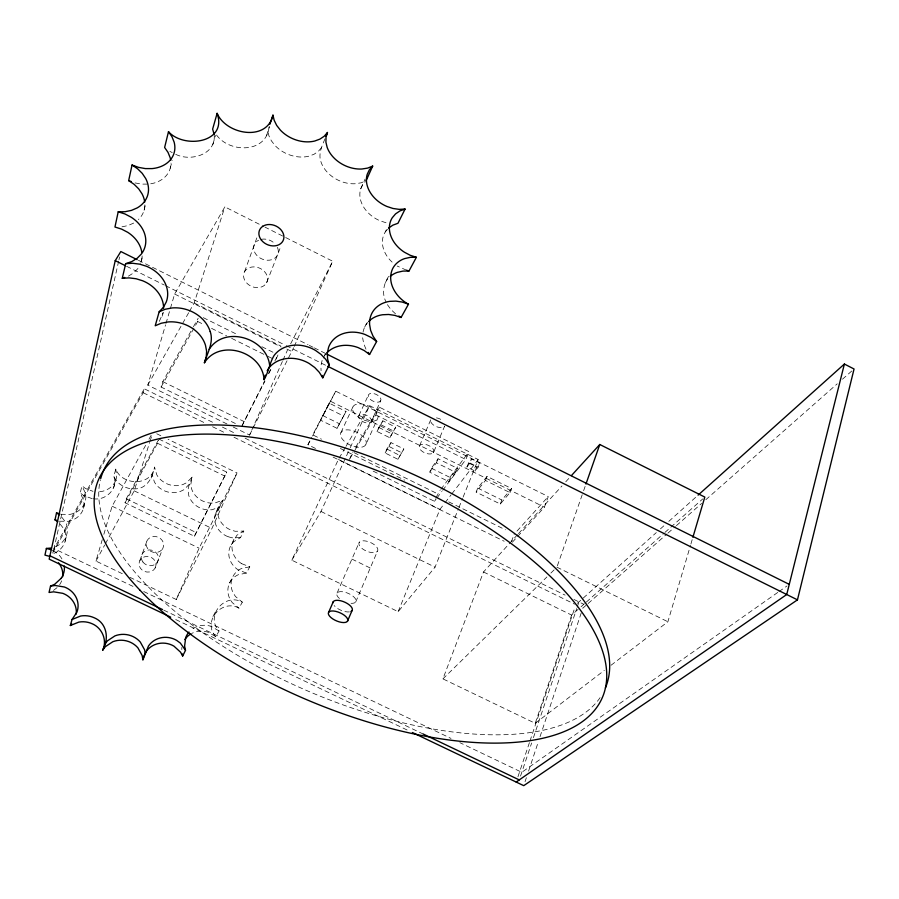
<?xml version="1.0" encoding="UTF-8"?>
<svg xmlns="http://www.w3.org/2000/svg" width="899" height="899" viewBox="0 0 899 899"><rect width="100%" height="100%" fill="white"/><g stroke="black" fill="none" stroke-linecap="round" stroke-linejoin="round"><path stroke-width="0.67" stroke-dasharray="4.5 3.37" d="M181.8 649.584L181.834 647.437M386.008 222.738L379.985 220.772A29.071 22.396 27.8 0 1 360.668 188.947L365.05 179.137M227.919 536.658A19.789 17.665 24.1 0 1 215.49 513.52L220.188 503.226L222.66 500.215L214.996 502.968L210.748 503.103A20.048 17.688 21.7 0 1 191.487 488.562L190.768 484.662L192.105 477.122L186.644 482.718L182.958 484.516A20.093 17.632 18.8 0 1 156.774 474.796L154.538 467.109C152.706 477.369 146.953 488.921 134.917 488.899C126.186 489.314 117.252 484.415 113.78 476.245L115.825 469.053C122.006 485.988 151.661 486.303 154.538 467.109M218.524 506.733L218.513 506.755A19.98 17.789 24.2 0 0 231.077 530.095L235.291 531.287L243.786 531.062L240.505 537.602L233.673 541.749L231.223 544.828A19.924 17.98 26.1 0 0 238.257 569.921L246.382 573.068L249.753 566.819L241.55 563.628M322.123 360.42L320.898 365.994L321.067 370.714M118.668 261.126L53.974 548.615L134.895 587.305M118.983 259.755L119.601 257.013M144.098 210.265L145.616 203.904M159.337 321.37L163.247 312.369M65.155 541.22L66.773 534.467M216.547 135.03C229.627 153.246 266.756 153.302 269.037 126.804M59.334 521.218L68.324 521.308A20.891 18.508 9.6 0 0 84.09 504.35L83.719 500.361L80.225 492.955L81.966 485.831L85.529 488.539L92.968 491.337M140.941 262.328L142.604 255.631M83.483 508.295L85.27 501.294M170.214 168.282L172.192 160.505M175.721 154.336C190.745 161.944 216.659 154.437 214.119 134.378M93.35 498.731C105.61 500.968 118.623 488.663 113.78 476.245M113.544 487.966L116.668 477.021L115.825 469.053M212.838 144.514L215.479 135.401M52.614 553.076L143.166 392.728L144.312 388.795L214.861 423.384M122.298 573.686L95.957 561.077L102.261 539.67M103.846 534.321L112.117 506.216L145.638 445.331M226.953 423.957L147.796 385.12L165.562 324.842M165.955 323.505L174.631 294.04L224.851 206.894L263.722 226.481M611.028 665.271L667.878 621.748L690.511 545.345M690.904 544.007L692.488 538.636M192.105 477.122L188.228 487.786L188.734 495.495A19.857 17.564 21.5 0 0 207.793 509.902L212.007 509.755L219.614 507.014L222.66 500.215M324.988 138.794C321.898 146.234 317.864 154.403 321.19 162.505A29.015 22.127 26 0 0 355.408 183.744L361.095 182.823L366.073 180.811M158.898 439.049L226.717 472.132L194.398 536.265L125.04 502.777L126.287 498.776L158.235 440.274M235.358 423.508L161.101 387.053L162.786 381.626L192.757 327.989M105.352 543.828L134.209 490.843L149.672 442.409M150.088 441.094L152.178 434.554M189.408 311.425L194.184 302.963L224.851 206.894M388.638 276.409C383.592 283.882 381.558 293.872 386.132 302.053M125.04 502.777L157.516 443.274L158.55 440.105M161.101 387.053L197.69 321.494L198.814 318.077M525.05 781.681L526.376 777.702M528.578 771.084L538.276 741.945M540.041 736.652L581.934 610.826M517.532 534.658L483.505 571.978L442.926 678.869L535.22 723.313L571.64 615.096L580.024 607.668M517.948 776.747L529.522 742.349M529.961 741.023L574.911 607.387M520.532 776.095L531.635 743.001M533.422 737.674L576.72 608.567M577.169 607.241L578.956 601.914M151.167 478.021L153.572 470.907M266.565 135.524L269.61 126.489M215.906 636.728C201.848 621.928 221.693 598.397 238.988 608.151L242.325 602.173C224.885 592.295 204.837 616.029 219.053 630.952L215.906 636.728L208.197 632.244A20.722 19.463 23.6 0 0 192.038 633.267M557.358 565.853L583.181 491.978M583.642 490.663L585.485 485.393M139.839 560.571L147.054 540.681M244.562 271.712L257.271 236.651M512.329 542.254L544.412 507.171L548.266 496.585L335.732 391.177L312.683 434.846L321.494 439.195M511.385 541.771L514.228 534.13M509.98 492.607L511.531 488.528L487.044 476.403L477.74 488.09L476.144 492.101L500.293 504.036L509.98 492.607L485.449 480.459L476.144 492.101M500.293 504.036L501.844 500.001L511.531 488.528M155.179 567.932A8.529 7.765 15.9 0 0 146.762 556.459A8.529 7.765 15.9 0 0 140.559 568.438A8.529 7.765 15.9 0 0 155.179 567.932L162.854 548.278A8.788 7.945 16.9 0 0 154.167 536.489A8.788 7.945 16.9 0 0 147.807 548.738A8.788 7.945 16.9 0 0 162.854 548.278M266.621 282.747A12.35 9.99 23 0 0 254.136 266.891A12.35 9.99 23 0 0 245.955 282.162A12.35 9.99 23 0 0 266.621 282.747L280.904 246.191M485.449 480.459L487.044 476.403M345.328 447.488L338.406 459.434L291.827 560.189L398.133 611.668L435.06 567.145L458.434 508.8M458.962 507.508L462.592 498.428M463.109 497.136L478.178 459.535L369.579 405.663L346.025 446.297M475.077 471.076L476.706 467.008L479.808 462.996L471.604 458.928L468.548 462.974L466.907 467.031L475.077 471.076L478.178 467.075L479.808 462.996M466.907 467.031L469.963 463.007L471.604 458.928M442.724 490.315L465.839 459.524L469.02 451.691L379.378 407.202L354.891 448.477M398.133 611.668L439.937 509.373L444.185 503.833M455.714 472.346L457.366 468.323L438.071 458.771L431.351 468.199L429.677 472.177L448.77 481.606L455.714 472.346L436.397 462.783L429.677 472.177M448.77 481.606L450.41 477.616L457.366 468.323M373.164 471.143L434.464 501.316L435.498 498.799M436.015 497.552L440.061 490.461M436.397 462.783L438.071 458.771M433.487 452.557A7.776 4.158 23 0 0 425.193 444.387A7.776 4.158 23 0 0 421.002 450.377A7.776 4.158 23 0 0 433.487 452.557L444.657 426.07A7.686 4.237 23 0 1 435.397 426.205A7.686 4.237 23 0 1 430.958 419.26L419.608 445.69M355.701 602.015L377.445 551.188A10.159 4.753 23.4 0 0 366.264 541.108A10.159 4.753 23.4 0 0 361.364 547.907A10.159 4.753 23.4 0 0 377.445 551.188M194.398 536.265L226.717 472.132M242.213 425.317L264.755 380.704M397.909 459.299L403.82 448.983L390.975 442.634L386.896 449.051L385.143 452.995L397.909 459.299L403.82 448.983M276.15 359.094L278.049 354.768L274.88 360.937M337.08 593.014L359.24 542.322M389.806 437.757L395.706 427.216L382.828 420.833L378.805 427.452L377.007 431.43L389.806 437.757L395.706 427.216M385.143 452.995L390.975 442.634M129.827 577.293L176.238 599.498L199.117 548.176L237.033 472.941L168.057 439.274M233.234 427.036L249.574 435.06L282.365 361.522M282.927 360.252L287.455 350.104M176.238 599.498L211.939 528.455L237.033 472.941M249.574 435.06L293.625 347.722M294.198 346.452L332.709 261.238L264.98 227.121M377.007 431.43L382.828 420.833M365.747 444.758A13.833 7.226 24.8 0 0 350.453 430.138A13.833 7.226 24.8 0 0 343.946 440.892A13.833 7.226 24.8 0 0 365.747 444.758L377.524 418.765A13.676 7.372 24.8 0 0 362.499 404.101A13.676 7.372 24.8 0 0 355.914 415.091A13.676 7.372 24.8 0 0 377.524 418.765M371.163 421.698A6.855 3.675 24.8 0 0 363.589 414.372A6.855 3.675 24.8 0 0 360.33 419.867A6.855 3.675 24.8 0 0 371.163 421.698L380.67 400.819A6.799 3.731 24.8 0 0 373.22 393.47A6.799 3.731 24.8 0 0 369.916 399.055A6.799 3.731 24.8 0 0 380.67 400.819M355.116 449.815L375.861 414.922L379.378 407.202M349.396 459.445L352.79 452.006M291.827 560.189L320.977 511.464L349.666 448.994M350.25 447.724L369.579 405.663M358.881 415.619L368.511 394.773M340.957 432.531L353.037 406.64M337.069 428.329L346.014 411.472L329.18 403.145L320.449 420.125L337.069 428.329L346.014 411.472M215.502 513.486L219.614 507.014M329.18 403.145L326.955 407.809L343.823 416.147M312.526 436.071L335.732 391.177M360.679 188.914L362.791 184.497L365.252 181.733M315.493 448.444L307.952 444.735L311.492 437.319M231.223 544.828L236.898 535.231L243.786 531.062M392.121 262.126A29.364 22.981 29.2 0 1 385.289 231.931L387.604 227.2M323.303 358.038L325.64 353.273M290.647 343.845L332.709 261.238M268.554 373.287L270.453 369.59M241.651 426.598L264.969 381.086M268.745 373.703L271.273 368.781M229.548 583.024L232.774 576.821M212.962 616.523L216.063 610.578M364.736 326.989L367.264 322.145M307.952 444.735L309.908 441.016M95.957 561.077L104.677 545.064M148.987 439.24L151.673 434.374M193.431 326.775L198.196 318.235M52.625 551.008L144.312 388.795M147.796 385.12L181.901 324.719M182.587 323.505L188.723 312.638M115.6 480.864C112.409 488.179 104.16 492.416 96.35 491.742M350.104 458.243L354.397 451.017M440.881 489.348L469.02 451.691M434.464 501.316L436.116 499.114M436.948 498.012L441.892 491.416M189.341 484.145L183.935 489.708L180.272 491.495A19.902 17.519 18.6 0 1 154.347 481.886L152.122 474.256M445.039 502.732L450.983 494.978M451.837 493.866L478.178 459.535M385.278 231.92L387.525 229.29M321.505 147.65L318.325 151.358L314.077 154.246L308.975 156.156A29.33 22.25 24 0 1 275.038 145.514L271.397 140.828L268.925 135.816L267.733 130.692M57.042 587.665L53.198 590.598M516.992 531.084L548.266 496.585M518.476 533.624L561.965 485.954M565.752 481.808L569.528 477.661M442.926 678.869L546.907 576.967M550.896 573.045L555.897 568.146M577.372 603.33L656.281 532.613M660.462 528.859L664.642 525.117M668.822 521.375L697.04 496.079M581.08 606.735L585.271 603.015M586.317 602.094L663.911 533.321M664.957 532.399L702.703 498.945M586.002 605.364L582.822 608.185L580.473 607.039M588.103 603.51L666.946 533.995M667.991 533.073L675.351 526.578M676.408 525.657L701.636 503.406M705.839 499.698L837.227 383.828M842.487 379.198L851.949 370.849M535.22 723.313L604.33 670.396M777.781 592.43L521.813 772.286L459.861 742.664M778.939 591.621L786.973 585.979M128.411 276.15L133.67 272.869L137.794 268.644A32.319 26.037 16.2 0 0 139.075 266.722M53.895 553.424L53.918 553.402A21.149 18.924 7 0 0 64.043 529.095L58.727 522.353M55.412 546.749L55.435 546.727A21.362 19.07 7.3 0 0 65.638 522.24L61.042 516.217M133.704 223.064L128.063 225.548L121.713 226.885M240.505 537.602L232.088 537.827L227.919 536.658M246.382 573.068L238.156 574.764A20.138 18.429 27.3 0 0 229.908 598.959L232.234 602.588L238.988 608.151M249.753 566.819L241.471 568.505A20.34 18.564 27.4 0 0 233.144 592.891L235.504 596.554L242.325 602.173M60.885 514.284L69.965 514.397A21.093 18.643 9.9 0 0 85.866 497.327L85.495 493.304L81.966 485.831M135.097 182.935L141.784 184.115L148.391 184.104A31.06 24.059 18.1 0 0 170.911 163.079M92.226 498.675L83.753 495.63L80.225 492.955M406.562 270.239L397.167 266.025M163.775 610.151L423.114 733.989M175.732 619.557L409.865 731.303M143.75 591.542L451.006 738.427M126.287 498.776L196.027 532.478M112.117 506.216L199.117 548.176M134.209 490.843L211.939 528.455M157.516 443.274L224.964 476.155M351.902 559.088L370.253 568.011M483.505 571.978L571.64 615.096M320.977 511.464L435.06 567.145M156.774 433.767L161.786 436.217M338.406 459.434L439.937 509.373M333.102 457.108L504.148 541.232M556.897 567.168L667.878 621.748M162.786 381.626L243.865 421.462M222.424 427.092L236.28 433.891M245.101 438.206L565.1 595.116M573.922 599.442L583.653 604.218M143.166 392.728L206.231 423.631M212.535 426.722L225.155 432.902M233.987 437.229L574.54 604.128M431.351 468.199L450.41 477.616M322.662 415.507L339.238 423.699M386.896 449.051L399.628 455.344M354.037 452.624L437.577 493.787M340.395 448.5L404.64 480.145M448.725 501.867L505.418 529.792M197.69 321.494L203.972 324.606M211.523 328.349L226.615 335.844M231.65 338.339L266.879 355.813M268.138 356.431L273.161 358.926M375.861 414.922L465.839 459.524M469.963 463.007L478.178 467.075M468.548 462.974L476.706 467.008M381.03 424.834L393.931 431.217M330.832 401.415L544.412 507.171M378.805 427.452L391.582 433.767M477.74 488.09L501.844 500.001M389.222 446.601L402.089 452.961M138.424 260.294L308.042 344.755M309.301 345.385L313.066 347.261M314.324 347.879L325.629 353.509M126.545 266.273L164.27 285.039M165.528 285.657L284.994 345.059M286.253 345.677L326.483 365.691M194.184 302.963L280.623 345.935M286.882 349.048L291.894 351.531M174.631 294.04L281.185 346.992M203.298 317.662L238.179 334.979M261.856 346.722L274.307 352.902M169.889 151.403L172.226 152.572M52.94 550.705L55.03 551.761A21.632 19.553 5.5 0 1 62.458 559.886M219.053 630.952L211.243 626.412A20.935 19.621 23.8 0 0 190.487 630.502M395.538 313.863L390.807 309.38L387.121 304.255M365.994 349.194L363.657 343.53L362.645 337.766M436.464 417.866A7.686 4.237 23 0 1 443.342 421.294M241.55 563.628A20.115 18.104 26.3 0 1 234.425 538.332M61.638 580.855A21.407 19.396 5 0 1 59.649 584.642M339.44 598.487A10.383 4.517 23.4 0 1 340.316 591.666A10.383 4.517 23.4 0 1 354.464 597.543A10.383 4.517 23.4 0 1 351.048 603.308M600.071 697.669A273.453 120.432 23.4 0 1 305.008 689.803A273.453 120.432 23.4 0 1 100.351 479.954M349.385 611.893A10.417 4.473 23.4 0 1 334.181 605.578M324.73 355.42A30.836 25.622 28.8 0 1 326.123 353.644M277.42 247.337A12.71 10.159 23.3 0 1 271.532 259.766A12.71 10.159 23.3 0 1 255.462 253.687A12.71 10.159 23.3 0 1 258.609 240.224M261.418 239.291A12.71 10.159 23.3 0 1 275.161 243.955M144.863 204.893A31.892 25.15 16.8 0 1 138.401 219.57M142.121 255.912A32.319 26.037 16.2 0 1 140.604 263.665M163.135 312.841A32.6 26.835 16.9 0 1 162.157 316.178M385.401 282.634A29.768 23.756 30.1 0 1 388.301 278.285M363.016 332.158A30.892 25.161 30.1 0 1 367.713 322.483M142.919 562.01A8.608 7.821 16.3 0 0 157.685 561.515A8.608 7.821 16.3 0 0 149.178 549.93A8.608 7.821 16.3 0 0 142.919 562.01"/><path stroke-width="1.35" d="M51.007 548.042L46.377 548.446L44.95 555.11L49.411 556.324M144.705 202.129A31.892 25.15 16.8 0 0 142.098 193.937L138.704 188.857L134.153 184.351L128.669 180.62L132.052 165.011L137.626 168.798L142.244 173.361L145.694 178.508A32.386 25.374 17 0 1 137.221 207.894L131.49 210.377L125.051 211.715L118.207 211.827L114.96 227.02L121.612 229.121L127.77 232.335A32.319 26.037 16.2 0 1 141.862 252.462M57.794 521.735L55.008 519.869L56.513 512.924L59.795 513.947M137.165 259.676L120.826 251.54L115.229 260.654L49.175 559.144L170.675 617.141M61.233 578.237L54.727 584.238L50.524 586.114L49.04 592.475L53.648 591.834L62.795 593.329A21.531 19.789 4.3 0 1 76.201 614.084M163.618 308.2A32.6 26.835 16.9 0 0 142.761 280.814L136.052 278.735L129.119 277.881L122.275 278.308L125.68 263.677L131.906 261.519L137.244 258.215L141.424 253.956A32.825 26.285 16.5 0 0 131.209 217.232L124.961 213.962L118.207 211.827M366.073 180.811L372.68 166.101L367.635 168.102L361.892 169.012A29.431 22.273 26.1 0 1 327.18 147.458L325.921 142.233L326.022 137.154L327.461 132.479L324.247 136.21L319.954 139.098L314.796 141.008A29.757 22.396 24.1 0 1 280.398 130.141L276.69 125.41L274.184 120.331L272.959 115.162C267.093 141.986 226.121 134.648 217.12 113.341L212.636 129.108L214.119 134.378M217.12 113.341C227.649 142.997 184.003 148.998 168.484 131.704L164.629 147.481L168.046 152.425L170.169 157.707A31.06 24.059 18.1 0 1 170.72 160.415M125.68 263.677L132.625 263.272L139.671 264.149L146.492 266.273A33.117 27.105 17.1 0 1 166.214 302.086L163.36 307.334L159.168 311.784L155.212 325.786L161.168 323.258L167.798 321.977A32.566 27.285 19 0 1 205.455 345.16L206.613 351.183L206.242 357.15L204.399 362.78C219.749 338.294 262.407 351.801 264.092 379.625C268.587 372.017 269.576 363.095 274.026 355.588A32.252 27.004 26.2 0 1 315.459 350.396L321.067 354.431L325.741 359.353L329.259 364.927L322.763 377.827L319.302 372.321L314.706 367.477L309.189 363.488A31.757 26.734 26.1 0 0 268.318 368.747L267.172 370.826M264.092 379.625L265.216 375.052M412.394 732.516L523.735 785.659L797.458 599.858L854.05 368.995L844.386 364.039L698.085 495.147M844.386 364.039L786.726 594.52L516.172 782.04M50.524 586.114L55.176 585.485L64.413 587.002A21.756 19.958 4.8 0 1 76.943 612.14L72.044 619.49L70.324 625.535L78.854 622.097A21.43 19.98 5.7 0 1 92.552 623.928C102.216 628.21 107.475 640.47 102.655 650.157L105.363 646.662L112.802 641.74A21.587 20.351 10.2 0 1 137.873 647.797L142.143 655.506L142.907 659.81L143.964 655.618M142.907 659.81L148.47 646.021A21.037 19.834 17.8 0 1 176.653 640.38L180.328 643.077L185.52 650.337L182.677 655.989L180.508 652.135L173.912 646.123A20.823 19.677 17.3 0 0 145.986 651.753L144.469 654.652M692.893 537.299L704.805 497.08L599.779 444.499L571.416 475.593M204.399 362.78C207.455 352.711 213.94 342.362 210.209 331.529M269.914 124.219L272.959 115.162M102.655 650.157C109.229 639.223 107.183 623.288 94.485 617.894A21.643 20.149 6.3 0 0 80.64 616.029L72.044 619.49M585.946 484.067L599.779 444.499M325.977 136.266L327.461 132.479M347.441 621.31A10.462 4.416 23.4 0 0 335.743 611.365A10.462 4.416 23.4 0 0 331.023 617.613A10.462 4.416 23.4 0 0 347.441 621.31L352.003 610.668M328.663 612.253L333.304 601.645M372.68 166.101L369.365 169.81L367.23 174.282A29.487 22.554 27.9 0 0 386.873 206.455L392.975 208.467L399.145 209.355L405.089 209.062L397.965 223.278L392.852 225.155L388.548 228.088M390.188 276.431A29.768 23.756 30.1 0 1 397.291 272.375L402.932 271.093L409 271.015L416.383 257.283L410.225 255.294L404.393 252.214A29.791 23.149 29.3 0 1 392.267 217.749L395.571 213.883L399.909 210.939L405.089 209.062M326.888 352.801A30.836 25.622 28.8 0 1 358.128 347.598L364.185 350.543L369.568 354.498L376.647 341.485L373.018 336.114L370.635 330.382L369.601 324.55A31.353 25.386 30.2 0 1 389.672 301.367L395.886 301.109L402.246 302.064L408.483 304.188L401.066 317.482L394.919 315.403L388.638 314.47L382.513 314.751A30.892 25.161 30.1 0 0 368.635 321.482M209.152 349.351C224.806 324.606 267.947 338.44 269.756 366.567M104.711 644.358L107.43 640.841L114.948 635.885A21.812 20.52 10.8 0 1 140.278 642.021L144.593 649.808L145.368 654.146M70.324 625.535L71.763 623.839M159.168 311.784L165.225 309.245L171.945 307.964A33.094 27.566 19.2 0 1 210.197 331.529M122.275 278.308L124.725 277.443M416.383 257.283L410.247 257.35L404.539 258.62A30.218 23.947 30.1 0 0 392.515 268.936C386.446 282.646 396.268 297.839 408.483 304.188M46.377 548.446L50.872 549.671M55.008 519.869L57.176 520.543M406.562 270.239L409 271.015M128.669 180.62L131.232 181.542M132.052 165.011L138.581 167.371L145.357 168.596L152.066 168.596A31.532 24.262 18.3 0 0 174.125 142.076L171.956 136.704L168.484 131.704M49.928 555.784L162.517 609.544M423.114 733.989L519.251 779.905M326.888 354.139L789.266 584.372M115.229 260.654L125.287 265.654M327.742 366.309L797.458 599.858M398.853 316.043L401.066 317.482M56.513 512.924L59.334 514.801M376.647 341.485L371.197 337.473L365.084 334.495A31.319 25.857 28.9 0 0 328.584 347.329L327.337 352.959L327.573 358.926L329.259 364.927M368.141 352.374L369.568 354.498M322.1 375.456L322.763 377.827M185.52 650.337L184.598 646.044L185.711 637.548A20.935 19.621 23.8 0 1 188.992 632.053M182.216 653.865L182.677 655.989M64.301 566.044A21.632 19.553 5.5 0 1 61.233 578.237M58.502 562.796A21.407 19.396 5 0 1 62.672 576.765M184.834 639.549A20.722 19.463 23.6 0 1 191.082 633.773M100.677 478.673A273.453 120.432 23.4 0 1 393.279 465.637A273.453 120.432 23.4 0 1 605.387 687.971M332.945 602.757A10.417 4.473 23.4 0 1 345.351 602.442A10.417 4.473 23.4 0 1 350.97 611.466M139.66 589.868A274.465 119.331 23.4 0 0 582.102 721.807A274.465 119.331 23.4 0 0 329.54 454.175A274.465 119.331 23.4 0 0 139.66 589.868M261.418 240.168A12.912 10.249 23.5 0 0 282.938 240.977A12.912 10.249 23.5 0 0 269.846 224.514A12.912 10.249 23.5 0 0 261.418 240.168"/></g></svg>
